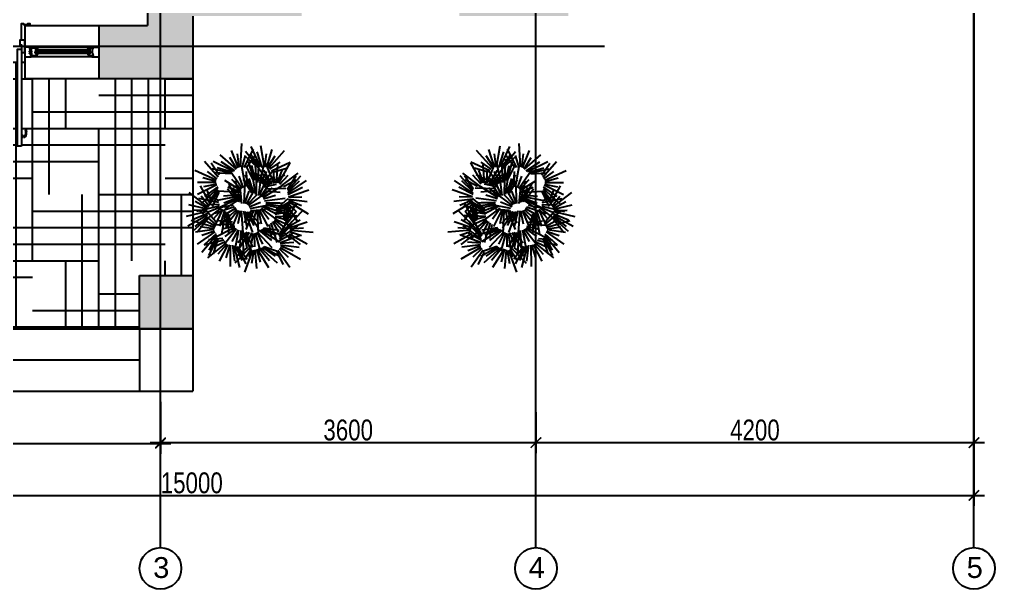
# Model space of a CAD drawing. Header units: millimetres. Extents: x 11159 to 50121, y 18346 to 37577.
# Drawn here: x 19286 to 28745, y 18346 to 23811 of the extents above; entities that cross this region are included whole.
import ezdxf

# ---------------------------------------------------------------- set-up
doc = ezdxf.new("R2010")
doc.units = ezdxf.units.MM
for name, color, linetype in [('axis', 40, 'Continuous'), ('df', 7, 'Continuous'), ('dim', 7, 'Continuous'), ('floor hatch', 252, 'Continuous'), ('furniture', 34, 'Continuous'), ('HATCH', 8, 'Continuous'), ('wall', 5, 'Continuous')]:
    doc.layers.add(name, color=color, linetype=linetype)
doc.styles.add('KOTE', font='romrust.shx', dxfattribs={"width": 0.8})
doc.styles.get("Standard").update_dxf_attribs({"font": 'arial.ttf'})
doc.dimstyles.new('ayala 50', dxfattribs={"dimscale": 50, "dimtxt": 2.5, "dimasz": 1, "dimexe": 1, "dimexo": 2, "dimgap": 1, "dimtad": 1, "dimdec": 0, "dimzin": 9, "dimdsep": 46, "dimtxsty": 'KOTE', "dimblk": 'ARCHTICK', "dimcen": 0, "dimdle": 1, "dimclrd": 4, "dimclre": 4, "dimclrt": 3, "dimadec": 0, "dimazin": 0, "dimtfac": 0.666667, "dimtdec": 0, "dimtix": 1, "dimtmove": 2, "dimatfit": 0, "dimfxl": 1, "dimtvp": 1, "dimtolj": 1, "dimarcsym": 0})

# ---------------------------------------------------------------- blocks, each defined once
blk = doc.blocks.new('rast1')
at = {"color": 0}
for p, q in [((-0.316, 0.792), (-0.423, 1.137)), ((-0.272, 0.796), (-0.202, 1.204)), ((-0.198, 0.798), (-0.017, 1.189)), ((0.116, 0.786), (-0.064, 1.139)), ((0.184, 0.798), (0.163, 1.246)), ((-0.36, 0.779), (-0.658, 1.114)), ((-0.335, 0.793), (-0.475, 1.011)), ((-0.281, 0.796), (-0.313, 1.051)), ((-0.228, 0.79), (-0.132, 1.089)), ((-0.169, 0.807), (-0.001, 1.052)), ((-0.144, 0.802), (0.088, 1.098)), ((-0.125, 0.801), (0.1, 1.005)), ((-0.121, 0.521), (-0.097, 0.951)), ((0.075, 0.783), (-0.081, 1.006)), ((0.157, 0.789), (0.091, 1.019)), ((0.212, 0.793), (0.241, 1.052)), ((0.227, 0.781), (0.36, 1.116)), ((0.256, 0.762), (0.391, 0.98)), ((0.263, 0.756), (0.574, 1.029)), ((-0.405, 0.726), (-0.767, 0.888)), ((-0.548, 0.486), (-0.767, 0.878)), ((-0.435, 0.698), (-0.697, 0.773)), ((-0.375, 0.755), (-0.571, 0.892)), ((-0.502, 0.49), (-0.532, 0.849)), ((-0.458, 0.484), (-0.302, 0.867)), ((-0.386, 0.47), (-0.124, 0.812)), ((-0.188, 0.492), (-0.274, 0.897)), ((-0.145, 0.502), (-0.167, 0.816)), ((-0.097, 0.541), (-0.031, 0.829)), ((-0.073, 0.544), (0.034, 0.905)), ((-0.054, 0.551), (0.08, 0.823)), ((0.093, 0.42), (0.163, 0.809)), ((0.155, 0.388), (0.409, 0.758)), ((0.294, 0.723), (0.557, 0.896)), ((0.322, 0.712), (0.709, 0.901)), ((0.351, 0.7), (0.635, 0.784)), ((0.366, 0.681), (0.733, 0.764)), ((0.597, 0.642), (0.747, 0.869)), ((0.615, 0.605), (0.877, 0.902)), ((-0.719, 0.352), (-0.972, 0.631)), ((-0.604, 0.445), (-0.922, 0.681)), ((-0.715, 0.372), (-0.879, 0.627)), ((-0.568, 0.466), (-0.73, 0.643)), ((-0.264, 0.443), (-0.665, 0.645)), ((-0.521, 0.494), (-0.611, 0.738)), ((-0.468, 0.486), (-0.444, 0.741)), ((-0.246, 0.465), (-0.457, 0.617)), ((-0.228, 0.472), (-0.455, 0.753)), ((-0.417, 0.468), (-0.258, 0.74)), ((-0.355, 0.473), (-0.139, 0.675)), ((-0.333, 0.462), (-0.042, 0.701)), ((-0.198, 0.488), (-0.321, 0.713)), ((-0.314, 0.457), (-0.05, 0.607)), ((-0.167, 0.253), (-0.217, 0.664)), ((-0.123, 0.26), (-0.117, 0.575)), ((-0.098, 0.277), (-0.035, 0.703)), ((-0.072, 0.294), (0.019, 0.576)), ((-0.047, 0.295), (0.091, 0.646)), ((0.058, 0.442), (0.069, 0.714)), ((0.128, 0.397), (0.214, 0.621)), ((0.381, 0.668), (0.684, 0.684)), ((0.633, 0.568), (0.822, 0.714)), ((0.651, 0.546), (1.06, 0.731)), ((0.657, 0.518), (0.908, 0.587)), ((-0.724, 0.299), (-1.079, 0.542)), ((-0.72, 0.268), (-1, 0.413)), ((-0.728, 0.329), (-0.942, 0.535)), ((-0.639, 0.423), (-0.878, 0.554)), ((-0.287, 0.378), (-0.683, 0.394)), ((-0.247, 0.211), (-0.628, 0.447)), ((-0.27, 0.415), (-0.503, 0.47)), ((-0.227, 0.232), (-0.424, 0.401)), ((-0.208, 0.237), (-0.41, 0.536)), ((-0.176, 0.251), (-0.28, 0.485)), ((0.074, 0.083), (-0.105, 0.397)), ((-0.028, 0.301), (0.129, 0.56)), ((0.116, 0.096), (0.097, 0.51)), ((0.16, 0.1), (0.19, 0.413)), ((0.175, 0.368), (0.353, 0.556)), ((0.179, 0.349), (0.487, 0.536)), ((0.187, 0.115), (0.281, 0.535)), ((0.191, 0.316), (0.43, 0.408)), ((0.214, 0.13), (0.326, 0.404)), ((0.239, 0.13), (0.403, 0.468)), ((0.258, 0.133), (0.434, 0.38)), ((0.622, 0.417), (0.88, 0.235)), ((0.622, 0.386), (0.94, 0.096)), ((0.641, 0.457), (1.01, 0.268)), ((0.644, 0.466), (0.897, 0.42)), ((0.651, 0.5), (1.012, 0.5)), ((0.764, 0.085), (0.951, 0.434)), ((-0.734, 0.226), (-1.125, 0.362)), ((-0.736, 0.217), (-0.992, 0.227)), ((-0.501, -0.007), (-0.729, 0.193)), ((-0.275, 0.148), (-0.668, 0.199)), ((-0.304, 0.34), (-0.575, 0.314)), ((-0.254, 0.184), (-0.482, 0.259)), ((0.033, 0.061), (-0.33, 0.325)), ((0.054, 0.08), (-0.129, 0.263)), ((0.106, 0.095), (0.021, 0.337)), ((0.193, 0.307), (0.606, 0.337)), ((0.197, 0.263), (0.512, 0.241)), ((0.213, 0.236), (0.636, 0.154)), ((0.229, 0.21), (0.506, 0.106)), ((0.6, 0.114), (0.988, 0.193)), ((0.603, 0.315), (0.73, 0.039)), ((0.608, 0.155), (0.865, 0.245)), ((0.609, 0.334), (0.822, 0.023)), ((0.622, 0.355), (0.805, 0.122)), ((0.738, 0.117), (0.832, 0.372)), ((0.791, 0.053), (0.942, 0.239)), ((0.813, 0.036), (1.169, 0.309)), ((-0.731, 0.136), (-1.111, -0.102)), ((-0.737, 0.182), (-1.095, 0.133)), ((-0.741, 0.163), (-0.98, 0.061)), ((-0.687, 0.083), (-0.906, -0.247)), ((-0.49, -0.079), (-0.898, 0.056)), ((-0.683, -0.273), (-0.889, 0.105)), ((-0.71, 0.117), (-0.878, -0.054)), ((-0.499, -0.026), (-0.82, 0.17)), ((-0.664, 0.049), (-0.782, -0.197)), ((-0.673, -0.244), (-0.77, 0.036)), ((-0.502, -0.051), (-0.764, 0.087)), ((-0.654, -0.228), (-0.754, 0.135)), ((-0.304, 0.09), (-0.676, 0.038)), ((-0.642, -0.212), (-0.672, 0.09)), ((-0.262, 0.055), (-0.664, -0.1)), ((-0.317, 0.104), (-0.621, 0.113)), ((-0.29, 0.069), (-0.58, 0.01)), ((-0.296, 0.112), (-0.568, 0.11)), ((-0.208, 0.007), (-0.541, -0.239)), ((-0.235, 0.041), (-0.512, -0.108)), ((0, 0), (-0.388, 0.081)), ((0.023, 0.034), (-0.198, 0.126)), ((0.229, 0.185), (0.573, 0.03)), ((0.234, 0.166), (0.485, -0.004)), ((0.275, 0.005), (0.483, -0.115)), ((0.303, 0.036), (0.677, -0.094)), ((0.33, 0.067), (0.597, 0.014)), ((0.565, 0.009), (0.853, -0.209)), ((0.582, 0.02), (0.823, -0.077)), ((0.592, 0.074), (0.832, 0.076)), ((0.594, 0.045), (1.031, -0.054)), ((0.823, -0.009), (1.175, 0.073)), ((0.825, 0.01), (1.054, 0.134)), ((-0.725, -0.334), (-1.011, -0.035)), ((-0.478, -0.152), (-0.892, -0.13)), ((-0.694, -0.302), (-0.878, -0.047)), ((-0.477, -0.108), (-0.786, -0.047)), ((-0.478, -0.161), (-0.727, -0.223)), ((-0.201, 0), (-0.354, -0.206)), ((-0.173, -0.021), (-0.335, -0.344)), ((-0.023, -0.034), (-0.295, -0.016)), ((-0.16, -0.035), (-0.21, -0.29)), ((0.03, -0.063), (-0.177, -0.285)), ((0.05, -0.062), (-0.157, -0.377)), ((-0.132, -0.042), (-0.15, -0.491)), ((-0.105, -0.036), (-0.058, -0.27)), ((0.074, -0.065), (-0.072, -0.323)), ((-0.063, -0.036), (0.086, -0.403)), ((0.103, -0.054), (-0.044, -0.458)), ((-0.022, -0.036), (0.114, -0.272)), ((0.132, -0.042), (0.062, -0.349)), ((0.176, -0.045), (0.141, -0.457)), ((0.185, -0.044), (0.239, -0.295)), ((0.219, -0.037), (0.356, -0.371)), ((0.239, -0.036), (0.397, -0.242)), ((0.262, -0.02), (0.588, -0.328)), ((0.416, -0.109), (0.35, -0.406)), ((0.432, -0.099), (0.414, -0.475)), ((0.455, -0.089), (0.46, -0.385)), ((0.474, -0.065), (0.552, -0.488)), ((0.493, -0.04), (0.588, -0.34)), ((0.532, -0.02), (0.712, -0.392)), ((0.54, -0.014), (0.714, -0.203)), ((0.659, -0.255), (0.838, -0.05)), ((0.672, -0.294), (0.971, -0.035)), ((0.815, -0.097), (1.107, -0.214)), ((0.821, -0.127), (1.197, -0.336)), ((0.821, -0.181), (1.099, -0.434)), ((0.824, -0.053), (1.226, -0.153)), ((0.825, -0.044), (1.081, -0.03)), ((0.828, -0.157), (1.06, -0.342)), ((-0.748, -0.371), (-1.089, -0.253)), ((-0.76, -0.387), (-1.019, -0.369)), ((-0.731, -0.341), (-0.955, -0.216)), ((-0.563, -0.582), (-0.912, -0.329)), ((-0.556, -0.528), (-0.802, -0.243)), ((-0.47, -0.195), (-0.799, -0.342)), ((-0.567, -0.551), (-0.774, -0.34)), ((-0.451, -0.237), (-0.75, -0.573)), ((-0.552, -0.509), (-0.709, -0.249)), ((-0.468, -0.214), (-0.669, -0.379)), ((-0.258, -0.37), (-0.557, -0.417)), ((-0.426, -0.25), (-0.539, -0.461)), ((-0.394, -0.276), (-0.512, -0.654)), ((-0.362, -0.303), (-0.407, -0.571)), ((0.298, -0.363), (0.697, -0.568)), ((0.304, -0.335), (0.536, -0.392)), ((0.321, -0.297), (0.717, -0.317)), ((0.339, -0.26), (0.61, -0.236)), ((0.685, -0.333), (0.892, -0.213)), ((0.7, -0.357), (1.13, -0.229)), ((0.702, -0.386), (0.96, -0.351)), ((0.819, -0.2), (1.006, -0.439)), ((-0.764, -0.415), (-1.21, -0.455)), ((-0.748, -0.482), (-1.093, -0.677)), ((-0.753, -0.441), (-0.98, -0.518)), ((-0.575, -0.654), (-0.962, -0.508)), ((-0.743, -0.523), (-0.96, -0.689)), ((-0.56, -0.612), (-0.836, -0.461)), ((-0.242, -0.381), (-0.598, -0.502)), ((-0.195, -0.408), (-0.56, -0.635)), ((-0.224, -0.399), (-0.498, -0.512)), ((-0.132, -0.445), (-0.413, -0.749)), ((-0.165, -0.416), (-0.409, -0.615)), ((-0.124, -0.451), (-0.236, -0.682)), ((-0.093, -0.466), (-0.191, -0.814)), ((-0.077, -0.477), (-0.079, -0.737)), ((0.087, -0.469), (-0.049, -0.74)), ((-0.048, -0.479), (0.018, -0.923)), ((-0.022, -0.467), (0.067, -0.69)), ((0.106, -0.462), (-0.004, -0.822)), ((0.018, -0.46), (0.233, -0.793)), ((0.059, -0.453), (0.237, -0.659)), ((0.13, -0.459), (0.062, -0.747)), ((0.155, -0.44), (0.126, -0.869)), ((0.179, -0.421), (0.198, -0.735)), ((0.222, -0.411), (0.304, -0.816)), ((0.231, -0.407), (0.353, -0.633)), ((0.262, -0.391), (0.486, -0.674)), ((0.28, -0.385), (0.49, -0.538)), ((0.63, -0.562), (0.8, -0.898)), ((0.646, -0.543), (0.796, -0.798)), ((0.65, -0.512), (0.927, -0.842)), ((0.654, -0.482), (0.886, -0.696)), ((0.678, -0.445), (1.019, -0.68)), ((0.683, -0.436), (0.927, -0.514)), ((0.694, -0.403), (1.051, -0.451)), ((-0.575, -0.744), (-0.961, -0.973)), ((-0.579, -0.698), (-0.938, -0.738)), ((-0.577, -0.664), (-0.833, -0.646)), ((-0.584, -0.717), (-0.825, -0.813)), ((-0.25, -0.735), (-0.577, -0.92)), ((-0.268, -0.727), (-0.553, -0.829)), ((-0.199, -0.752), (-0.515, -1.044)), ((-0.229, -0.749), (-0.477, -0.911)), ((-0.168, -0.755), (-0.371, -0.996)), ((0.241, -0.73), (0.056, -0.971)), ((0.059, -0.749), (0.272, -0.918)), ((0.26, -0.727), (0.084, -1.06)), ((0.285, -0.728), (0.164, -0.999)), ((0.313, -0.714), (0.204, -1.131)), ((0.34, -0.7), (0.299, -1.012)), ((0.384, -0.699), (0.388, -1.112)), ((0.394, -0.697), (0.471, -0.942)), ((0.427, -0.687), (0.594, -1.007)), ((0.446, -0.684), (0.623, -0.874)), ((0.468, -0.666), (0.821, -0.943)), ((0.479, -0.64), (0.697, -0.74)), ((0.504, -0.606), (0.888, -0.701)), ((0.528, -0.573), (0.799, -0.601)), ((0.622, -0.58), (0.711, -0.87)), ((-0.532, -0.799), (-0.76, -1.123)), ((-0.554, -0.764), (-0.727, -0.93)), ((-0.51, -0.834), (-0.634, -1.076)), ((-0.13, -0.777), (-0.349, -1.128)), ((-0.121, -0.781), (-0.188, -1.029)), ((-0.088, -0.79), (-0.119, -1.15)), ((-0.07, -0.798), (-0.023, -1.054)), ((-0.042, -0.795), (0.107, -1.218)), ((-0.018, -0.779), (0.111, -0.98)), ((0.02, -0.764), (0.293, -1.05))]:
    blk.add_line(p, q, dxfattribs=at)
blk = doc.blocks.new('_ArchTick')
at = {"color": 0, "linetype": 'ByBlock', "const_width": 0.15}
blk.add_lwpolyline([(-0.5, -0.5), (0.5, 0.5)], dxfattribs=at)
blk = doc.blocks.new('*D56')
at = {"layer": 'Defpoints', "color": 0, "transparency": 16777216}
for p in [(17035.1, 20246.4), (20635.1, 19960.4), (20635.1, 19746.4)]:
    blk.add_point(p, dxfattribs=at)
at = {"layer": 'dim', "color": 4, "lineweight": -2, "transparency": 16777216}
for p, q in [((17035.1, 20146.4), (17035.1, 19646.4)), ((20635.1, 19860.4), (20635.1, 19646.4)), ((16935.1, 19746.4), (20735.1, 19746.4))]:
    blk.add_line(p, q, dxfattribs=at)
at = {"layer": 'dim', "color": 4, "lineweight": -2, "transparency": 16777216, "xscale": 100, "yscale": 100, "zscale": 100, "rotation": 180}
blk.add_blockref('_ArchTick', (17035.1, 19746.4), dxfattribs=at)
at = {"layer": 'dim', "color": 4, "lineweight": -2, "transparency": 16777216, "xscale": 100, "yscale": 100, "zscale": 100}
blk.add_blockref('_ArchTick', (20635.1, 19746.4), dxfattribs=at)
at = {"layer": 'dim', "color": 3, "transparency": 16777216, "insert": (18835.1, 19866.4), "char_height": 200, "attachment_point": 5, "style": 'KOTE'}
blk.add_mtext('\\A1;3600', dxfattribs=at)
blk = doc.blocks.new('*D57')
at = {"layer": 'Defpoints', "color": 0, "transparency": 16777216}
for p in [(20635.1, 20246.4), (24235.1, 20144.4), (24235.1, 19753.4)]:
    blk.add_point(p, dxfattribs=at)
at = {"layer": 'dim', "color": 4, "lineweight": -2, "transparency": 16777216}
for p, q in [((20635.1, 20146.4), (20635.1, 19653.4)), ((24235.1, 20044.4), (24235.1, 19653.4)), ((20535.1, 19753.4), (24335.1, 19753.4))]:
    blk.add_line(p, q, dxfattribs=at)
at = {"layer": 'dim', "color": 4, "lineweight": -2, "transparency": 16777216, "xscale": 100, "yscale": 100, "zscale": 100, "rotation": 180}
blk.add_blockref('_ArchTick', (20635.1, 19753.4), dxfattribs=at)
at = {"layer": 'dim', "color": 4, "lineweight": -2, "transparency": 16777216, "xscale": 100, "yscale": 100, "zscale": 100}
blk.add_blockref('_ArchTick', (24235.1, 19753.4), dxfattribs=at)
at = {"layer": 'dim', "color": 3, "transparency": 16777216, "insert": (22435.1, 19873.4), "char_height": 200, "attachment_point": 5, "style": 'KOTE'}
blk.add_mtext('\\A1;3600', dxfattribs=at)
blk = doc.blocks.new('*D58')
at = {"layer": 'Defpoints', "color": 0, "transparency": 16777216}
for p in [(28435.1, 26556.4), (24235.1, 19753.4), (28435.1, 19753.4)]:
    blk.add_point(p, dxfattribs=at)
at = {"layer": 'dim', "color": 4, "lineweight": -2, "transparency": 16777216}
for p, q in [((28435.1, 26456.4), (28435.1, 19653.4)), ((24135.1, 19753.4), (28535.1, 19753.4))]:
    blk.add_line(p, q, dxfattribs=at)
at = {"layer": 'dim', "color": 4, "lineweight": -2, "transparency": 16777216, "xscale": 100, "yscale": 100, "zscale": 100, "rotation": 180}
blk.add_blockref('_ArchTick', (24235.1, 19753.4), dxfattribs=at)
at = {"layer": 'dim', "color": 4, "lineweight": -2, "transparency": 16777216, "xscale": 100, "yscale": 100, "zscale": 100}
blk.add_blockref('_ArchTick', (28435.1, 19753.4), dxfattribs=at)
at = {"layer": 'dim', "color": 3, "transparency": 16777216, "insert": (26335.1, 19873.4), "char_height": 200, "attachment_point": 5, "style": 'KOTE'}
blk.add_mtext('\\A1;4200', dxfattribs=at)
blk = doc.blocks.new('*D59')
at = {"layer": 'Defpoints', "color": 0, "transparency": 16777216}
for p in [(28435.1, 26556.4), (13435.1, 23556.4), (28435.1, 19246.4)]:
    blk.add_point(p, dxfattribs=at)
at = {"layer": 'dim', "color": 4, "lineweight": -2, "transparency": 16777216}
for p, q in [((28435.1, 26456.4), (28435.1, 19146.4)), ((13435.1, 23456.4), (13435.1, 19146.4)), ((13335.1, 19246.4), (28535.1, 19246.4))]:
    blk.add_line(p, q, dxfattribs=at)
at = {"layer": 'dim', "color": 4, "lineweight": -2, "transparency": 16777216, "xscale": 100, "yscale": 100, "zscale": 100, "rotation": 180}
blk.add_blockref('_ArchTick', (13435.1, 19246.4), dxfattribs=at)
at = {"layer": 'dim', "color": 4, "lineweight": -2, "transparency": 16777216, "xscale": 100, "yscale": 100, "zscale": 100}
blk.add_blockref('_ArchTick', (28435.1, 19246.4), dxfattribs=at)
at = {"layer": 'dim', "color": 3, "transparency": 16777216, "insert": (20935.1, 19366.4), "char_height": 200, "attachment_point": 5, "style": 'KOTE'}
blk.add_mtext('\\A1;15000', dxfattribs=at)
blk = doc.blocks.new('door-handle')
at = {"color": 0}
for p, q in [((-32, 10), (-32, -10)), ((-30, 9), (-32, 9)), ((-30, 9), (-30, -9)), ((-19, 9), (-21, 9)), ((-21, 9), (-21, -9)), ((-19, 10), (-19, -10)), ((-9, 10), (-19, 10)), ((0, 25), (-9, 25)), ((-9, 25), (-9, -25)), ((0, -25), (0, 25)), ((-62, -93), (-61, -94)), ((-32, -10), (-40, -10)), ((-30, -9), (-32, -9)), ((-19, -9), (-21, -9)), ((-9, -10), (-19, -10)), ((-9, -25), (0, -25))]:
    blk.add_line(p, q, dxfattribs=at)
for centre, radius, start, end in [((-34, -15), 25, 84.355, 191.5747), ((-25, 16), 8.47, 237.8902, 302.1098), ((-39, -82), 25.1, 149.3294, 204.9726), ((-91, -62), 42.6, 313.5613, 358.1692), ((-243, -39), 185, 350.5395, 5.9914), ((-90, -63), 42.6, 313.5613, 358.1692), ((-40, -20), 9.55, 85.9769, 192.3257), ((-596, -62), 548, 359.693, 4.1861), ((-25, -16), 8.47, 57.8902, 122.1098)]:
    blk.add_arc(centre, radius, start, end, dxfattribs=at)
blk = doc.blocks.new('Joint-K7335')
at = {"layer": 'df', "color": 7}
for points in [[(3.9, 10.7, -0.206505), (4.5, 11.8, -0.277528), (4.6, 11.7), (4.7, 11.5, 0.626267), (5.4, 11.5, 0.131441), (5.5, 11.7), (5.5, 18, 0.509109), (4.6, 18.4, -0.294424), (2, 18.3, 0.173488), (1.3, 18.5), (0, 18.5), (0, 2.1, 0.415334), (1.2, 0.9, 0.048115), (1.5, 0.9, 0.113375), (1.5, 1), (4, 2.8, 0.235966), (4, 2.9), (4, 3.3, 0.247659), (4, 3.4, 0.287937), (3.6, 3.4), (1.8, 2.3, -0.576722), (1.5, 2.5), (1.5, 3.3, -0.235966), (1.6, 3.5), (4, 5.3, 0.235966), (4, 5.3), (4, 5.7, 0.247659), (4, 5.8, 0.287937), (3.6, 5.8), (1.8, 4.8, -0.576722), (1.5, 5), (1.5, 6.3, -0.384094), (2.6, 7.5, -0.021813), (2.7, 7.5), (6.5, 7.5), (6.5, 7.6, 0.333043), (5.7, 8.5, -0.293245), (5.3, 8.9, 0.008528), (5.2, 9.3, 0.265517), (5, 9.5, 0.023748), (4.8, 9.5, -0.356149), (3.9, 10.7, -0.356149)], [(3.2, 10.8, 0.355005), (4.6, 8.8, -0.567624), (4.7, 8.8, -0.24708), (4.4, 8.7), (2.2, 9, -0.351704), (1.2, 10.1), (1.2, 12.9, -0.414214), (1.5, 13.2), (1.6, 13.2, 0.277073), (1.9, 13.4), (3.7, 16.8, -0.041112), (3.8, 17), (4.1, 17.7, -0.50666), (4.6, 17.7, -0.2771), (4.6, 17.5), (4.6, 13.3, 0.213422), (4.7, 13.1, -0.886227), (4.4, 12.6, 0.250571), (3.2, 10.8)]]:
    blk.add_lwpolyline(points, format="xyb", dxfattribs=at)
blk.add_lwpolyline([(1.6, 17.8, 0.632714), (1, 17.6), (1, 14.2, 0.78091), (1.6, 14.1), (3.2, 17.1, -0.117333), (3.3, 17.2, 1.218085), (3, 17.5, -0.285776), (2.7, 17.3, -0.145588)], format="xyb", close=True, dxfattribs=at)

msp = doc.modelspace()

# ---------------------------------------------------------------- hatches: boundary and pattern name
at = {"ltscale": 10}
h = msp.add_hatch(dxfattribs=at)
h.set_pattern_fill('ANGLE', color=4, scale=0.15, angle=135, style=0)
h.set_pattern_definition([(45, (16771.0777, 24302.9607), (0.74087113, -0.74087113), [0.762, -0.28575]), (315, (16771.0777, 24302.9607), (-0.74087113, -0.74087113), [0.762, -0.28575])])
edge = h.paths.add_edge_path()
edge.add_line((19439.6, 23523.4), (19445.6, 23523.4))
edge.add_arc((19444.9, 23522.4), 1.25, -53.1301, 53.1301, ccw=False)
edge.add_line((19445.6, 23521.4), (19439.6, 23521.4))
edge.add_arc((19440.3, 23522.4), 1.23, 125.88415, 234.11585, ccw=False)
h = msp.add_hatch(dxfattribs=at)
h.set_pattern_fill('ANGLE', color=4, scale=0.15, angle=135, style=0)
h.set_pattern_definition([(45, (16776.5777, 24302.9607), (0.74087113, -0.74087113), [0.762, -0.28575]), (315, (16776.5777, 24302.9607), (-0.74087113, -0.74087113), [0.762, -0.28575])])
edge = h.paths.add_edge_path()
edge.add_line((19439.1, 23521.4), (19442.1, 23521.4))
edge.add_line((19442.1, 23521.4), (19442.1, 23519.4))
edge.add_arc((19440.6, 23519.8), 1.55, 194.79302, 345.20698, ccw=False)
edge.add_line((19439.1, 23519.4), (19439.1, 23521.4))
h = msp.add_hatch(dxfattribs=at)
h.set_pattern_fill('BRASS', color=4, scale=0.3, angle=135, style=0)
h.set_pattern_definition([(45, (16776.5777, 24289.9607), (1.3470384, -1.3470384), []), (45, (16777.2512, 24289.2872), (1.3470384, -1.3470384), [0.9525, -0.47625])])
h.paths.add_polyline_path([(19443.6, 23484.4), (19443.6, 23488.4), (19455.6, 23488.4), (19455.6, 23484.4)])
h = msp.add_hatch(dxfattribs=at)
h.set_pattern_fill('ANGLE', color=4, scale=0.15, angle=135, style=0)
h.set_pattern_definition([(45, (16776.5777, 24289.9607), (0.74087113, -0.74087113), [0.762, -0.28575]), (315, (16776.5777, 24289.9607), (-0.74087113, -0.74087113), [0.762, -0.28575])])
h.paths.add_polyline_path([(19455.6, 23484.4), (19455.6, 23488.4), (19459.6, 23488.4), (19459.6, 23484.4)])
h = msp.add_hatch(dxfattribs=at)
h.set_pattern_fill('ANGLE', color=4, scale=0.15, angle=135, style=0)
h.set_pattern_definition([(135, (22620.1481, 24289.9607), (-0.74087113, -0.74087113), [0.762, -0.28575]), (225, (22620.1481, 24289.9607), (0.74087113, -0.74087113), [0.762, -0.28575])])
h.paths.add_polyline_path([(19941.1, 23484.4), (19941.1, 23488.4), (19937.1, 23488.4), (19937.1, 23484.4)])
h = msp.add_hatch(dxfattribs=at)
h.set_pattern_fill('BRASS', color=4, scale=0.3, angle=135, style=0)
h.set_pattern_definition([(135, (22620.1481, 24289.9607), (-1.3470384, -1.3470384), []), (135, (22619.4746, 24289.2872), (-1.3470384, -1.3470384), [0.9525, -0.47625])])
h.paths.add_polyline_path([(19953.1, 23484.4), (19953.1, 23488.4), (19941.1, 23488.4), (19941.1, 23484.4)])
h = msp.add_hatch(dxfattribs=at)
h.set_pattern_fill('ANGLE', color=4, scale=0.15, angle=135, style=0)
h.set_pattern_definition([(135, (22625.6481, 24302.9607), (-0.74087113, -0.74087113), [0.762, -0.28575]), (225, (22625.6481, 24302.9607), (0.74087113, -0.74087113), [0.762, -0.28575])])
edge = h.paths.add_edge_path()
edge.add_line((19957.1, 23523.4), (19951.1, 23523.4))
edge.add_arc((19951.9, 23522.4), 1.25, 126.8699, 233.1301)
edge.add_line((19951.1, 23521.4), (19957.1, 23521.4))
edge.add_arc((19956.4, 23522.4), 1.23, 305.88415, 414.11585)
h = msp.add_hatch(dxfattribs=at)
h.set_pattern_fill('ANGLE', color=4, scale=0.15, angle=135, style=0)
h.set_pattern_definition([(135, (22620.1481, 24302.9607), (-0.74087113, -0.74087113), [0.762, -0.28575]), (225, (22620.1481, 24302.9607), (0.74087113, -0.74087113), [0.762, -0.28575])])
edge = h.paths.add_edge_path()
edge.add_line((19957.6, 23521.4), (19954.6, 23521.4))
edge.add_line((19954.6, 23521.4), (19954.6, 23519.4))
edge.add_arc((19956.1, 23519.8), 1.55, 194.79302, 345.20698)
edge.add_line((19957.6, 23519.4), (19957.6, 23521.4))
h = msp.add_hatch(dxfattribs=at)
h.set_pattern_fill('ANSI35', color=4, scale=0.2, angle=180, style=0)
h.set_pattern_definition([(225, (19898.5235, 26154.3439), (0.8980256, -0.8980256), []), (225, (19897.6255, 26154.3439), (0.8980256, -0.8980256), [1.5875, -0.3175, 0, -0.3175])])
h.paths.add_polyline_path([(19989.1, 23469.4), (19987.1, 23469.4), (19987.1, 23473.4), (19989.1, 23473.4)])
at = {"layer": 'floor hatch', "linetype": 'ByBlock'}
h = msp.add_hatch(dxfattribs=at)
h.set_pattern_fill('HOUND', color=256, scale=100, style=0)
h.set_pattern_definition([(0, (-45995.89, 7528.38), (635, 158.75), [2540, -1270]), (90, (-45995.89, 7528.38), (-158.75, -635), [2540, -1270])])
edge = h.paths.add_edge_path()
edge.add_line((19263.1, 22596.9), (19263.1, 22597.7))
edge.add_arc((19303.1, 23532.9), 936, 182.23486, 267.55072, ccw=False)
edge.add_line((18367.8, 23496.4), (18335.1, 23496.4))
edge.add_line((18335.1, 23496.4), (18335.1, 23453.7))
edge.add_line((18335.1, 23453.7), (18335.1, 23246.4))
edge.add_line((18335.1, 23246.4), (17035.1, 23246.4))
edge.add_line((17035.1, 23246.4), (17035.1, 21356.4))
edge.add_line((17035.1, 21356.4), (17235.1, 21356.4))
edge.add_line((17235.1, 21356.4), (17235.1, 20846.4))
edge.add_line((17235.1, 20846.4), (20435.1, 20846.4))
edge.add_line((20435.1, 20846.4), (20435.1, 21356.4))
edge.add_line((20435.1, 21356.4), (20635.1, 21356.4))
edge.add_line((20635.1, 21356.4), (20635.1, 23246.4))
edge.add_line((20635.1, 23246.4), (19335.1, 23246.4))
edge.add_line((19335.1, 23246.4), (19335.1, 23496.4))
edge.add_line((19335.1, 23496.4), (19303.1, 23496.4))
edge.add_line((19303.1, 23496.4), (19303.1, 22711))
edge.add_line((19303.1, 22711), (19310.4, 22711))
edge.add_line((19310.4, 22711), (19310.4, 22699.7))
edge.add_line((19310.4, 22699.7), (19319.4, 22699.7))
edge.add_line((19319.4, 22699.7), (19319.4, 22699))
edge.add_ellipse((19322.8, 22704.4), major_axis=(4.51, 4.51), ratio=1, start_angle=192.89021, end_angle=257.10979)
edge.add_line((19327.7, 22699.4), (19327.7, 22699.7))
edge.add_line((19327.7, 22699.7), (19334, 22699.7))
edge.add_ellipse((19333.5, 22706.9), major_axis=(5.08, 5.08), ratio=1, start_angle=229.02312, end_angle=327.32568)
edge.add_ellipse((19752.1, 22738.6), major_axis=(291.8, 291.8), ratio=1, start_angle=134.69304, end_angle=139.18611, ccw=False)
edge.add_ellipse((19371.5, 22739.7), major_axis=(-22.7, 22.7), ratio=1, start_angle=-1.38406, end_angle=43.16916, ccw=False)
edge.add_ellipse((19332.9, 22754.3), major_axis=(-13.4, 13.4), ratio=1, start_angle=194.32935, end_angle=249.97263, ccw=False)
edge.add_ellipse((19486.5, 22721.8), major_axis=(-98.4, 98.4), ratio=1, start_angle=35.53954, end_angle=50.99139)
edge.add_ellipse((19329.6, 22703.4), major_axis=(13.3, 13.3), ratio=1, start_angle=219.35495, end_angle=326.57472, ccw=False)
edge.add_line((19326.2, 22684.3), (19326.2, 22685.4))
edge.add_ellipse((19322.8, 22680), major_axis=(4.51, 4.51), ratio=1, start_angle=12.89021, end_angle=77.10979)
edge.add_line((19317.9, 22685), (19317.9, 22684.7))
edge.add_line((19317.9, 22684.7), (19310.4, 22684.7))
edge.add_line((19310.4, 22684.7), (19310.4, 22673.4))
edge.add_line((19310.4, 22673.4), (19303.1, 22673.4))
edge.add_line((19303.1, 22673.4), (19303.1, 22596.9))
edge.add_line((19303.1, 22596.9), (19263.1, 22596.9))
edge = h.paths.add_edge_path()
edge.add_line((19263.1, 23529.4), (19303.1, 23529.4))
edge.add_line((19303.1, 23529.4), (19303.1, 23556.4))
edge.add_line((19303.1, 23556.4), (18367.4, 23556.4))
edge.add_arc((19303.1, 23532.9), 936, 178.56133, 267.55072)
edge.add_line((19263.1, 22597.7), (19263.1, 22673.4))
edge.add_line((19263.1, 22673.4), (19256.9, 22673.4))
edge.add_line((19256.9, 22673.4), (19256.9, 22684.7))
edge.add_line((19256.9, 22684.7), (19247.8, 22684.7))
edge.add_line((19247.8, 22684.7), (19247.8, 22685.4))
edge.add_ellipse((19244.4, 22680), major_axis=(-4.51, 4.51), ratio=1, start_angle=282.89021, end_angle=347.10979)
edge.add_line((19239.5, 22685), (19239.5, 22684.7))
edge.add_ellipse((19237.7, 22703.4), major_axis=(13.3, 13.3), ratio=1, start_angle=123.42528, end_angle=230.64505, ccw=False)
edge.add_ellipse((19080.8, 22721.8), major_axis=(98.4, 98.4), ratio=1, start_angle=309.00861, end_angle=324.46046)
edge.add_ellipse((19234.4, 22754.3), major_axis=(-13.4, 13.4), ratio=1, start_angle=20.02737, end_angle=75.67065, ccw=False)
edge.add_ellipse((19195.7, 22739.7), major_axis=(22.7, 22.7), ratio=1, start_angle=316.83084, end_angle=361.38406, ccw=False)
edge.add_ellipse((18815.1, 22738.6), major_axis=(-291.8, 291.8), ratio=1, start_angle=220.81389, end_angle=225.30696, ccw=False)
edge.add_ellipse((19233.8, 22706.9), major_axis=(-5.08, 5.08), ratio=1, start_angle=32.67432, end_angle=130.97688)
edge.add_line((19233.3, 22699.7), (19241, 22699.7))
edge.add_line((19241, 22699.7), (19241, 22699))
edge.add_ellipse((19244.4, 22704.4), major_axis=(-4.51, 4.51), ratio=1, start_angle=102.89021, end_angle=167.10979)
edge.add_line((19249.3, 22699.4), (19249.3, 22699.7))
edge.add_line((19249.3, 22699.7), (19256.9, 22699.7))
edge.add_line((19256.9, 22699.7), (19256.9, 22711))
edge.add_line((19256.9, 22711), (19263.1, 22711))
edge.add_line((19263.1, 22711), (19263.1, 23529.4))
edge = h.paths.add_edge_path(flags=16)
edge.add_ellipse((19195.7, 22739.7), major_axis=(22.7, 22.7), ratio=1, start_angle=316.83084, end_angle=361.38406, ccw=False)
edge.add_ellipse((18815.1, 22738.6), major_axis=(-291.8, 291.8), ratio=1, start_angle=220.81389, end_angle=225.30696, ccw=False)
edge.add_ellipse((19233.8, 22706.9), major_axis=(-5.08, 5.08), ratio=1, start_angle=32.67432, end_angle=130.97688)
edge.add_line((19233.3, 22699.7), (19241, 22699.7))
edge.add_line((19241, 22699.7), (19241, 22699))
edge.add_ellipse((19244.4, 22704.4), major_axis=(-4.51, 4.51), ratio=1, start_angle=102.89021, end_angle=167.10979)
edge.add_line((19249.3, 22699.4), (19249.3, 22699.7))
edge.add_line((19249.3, 22699.7), (19256.9, 22699.7))
edge.add_line((19256.9, 22699.7), (19256.9, 22711))
edge.add_line((19256.9, 22711), (19263.6, 22711))
edge.add_line((19263.6, 22711), (19263.6, 22673.4))
edge.add_line((19263.6, 22673.4), (19256.9, 22673.4))
edge.add_line((19256.9, 22673.4), (19256.9, 22684.7))
edge.add_line((19256.9, 22684.7), (19247.8, 22684.7))
edge.add_line((19247.8, 22684.7), (19247.8, 22685.4))
edge.add_ellipse((19244.4, 22680), major_axis=(-4.51, 4.51), ratio=1, start_angle=282.89021, end_angle=347.10979)
edge.add_line((19239.5, 22685), (19239.5, 22684.7))
edge.add_ellipse((19237.7, 22703.4), major_axis=(13.3, 13.3), ratio=1, start_angle=123.42528, end_angle=230.64505, ccw=False)
edge.add_ellipse((19080.8, 22721.8), major_axis=(98.4, 98.4), ratio=1, start_angle=309.00861, end_angle=324.46046)
edge.add_ellipse((19234.4, 22754.3), major_axis=(-13.4, 13.4), ratio=1, start_angle=20.02737, end_angle=75.67065, ccw=False)
h.paths.add_polyline_path([(17035.1, 23246.4), (16725.1, 23246.4), (16725.1, 21356.4), (17035.1, 21356.4)])
h.paths.add_polyline_path([(20945.1, 23246.4), (20635.1, 23246.4), (20635.1, 21356.4), (20945.1, 21356.4)])
at = {"layer": 'HATCH', "true_color": 0x2b2b2b}
h = msp.add_hatch(color=250, dxfattribs=at)
h.dxf.hatch_style = 1
h.paths.add_polyline_path([(28745.1, 35266.4), (23290.1, 35266.4), (23290.1, 34756.4), (24035.1, 34756.4), (24035.1, 33047.5), (23905.1, 33047.5), (23905.1, 32525.3), (24035.1, 32525.3), (24035.1, 30816.4), (20510.1, 30816.4), (20510.1, 29176.4), (20835.1, 29176.4), (20835.1, 29296.4), (20760.1, 29296.4), (20760.1, 30696.4), (21640.1, 30696.4), (21640.1, 29296.4), (21545.1, 29296.4), (21545.1, 29176.4), (21855.1, 29176.4), (21855.1, 29296.4), (21760.1, 29296.4), (21760.1, 30696.4), (23235.1, 30696.4), (23235.1, 30296.4), (24035.1, 30296.4), (24035.1, 29296.4), (22565.1, 29296.4), (22565.1, 29176.4), (23290.1, 29176.4), (23290.1, 28981.4), (23410.1, 28981.4), (23410.1, 29176.4), (24425.1, 29176.4), (24425.1, 28981.4), (24545.1, 28981.4), (24545.1, 34756.4), (28235.1, 34756.4), (28235.1, 26756.4), (27990.1, 26756.4), (27990.1, 26246.4), (28745.1, 26246.4)])
h.paths.add_polyline_path([(24035.1, 30416.4), (23355.1, 30416.4), (23355.1, 30696.4), (24035.1, 30696.4)], flags=16)
h.paths.add_polyline_path([(24790.1, 26756.4), (24545.1, 26756.4), (24545.1, 28171.4), (24425.1, 28171.4), (24425.1, 27976.4), (23410.1, 27976.4), (23410.1, 28171.4), (23290.1, 28171.4), (23290.1, 27976.4), (22565.1, 27976.4), (22565.1, 27856.4), (24035.1, 27856.4), (24035.1, 24356.4), (23500.1, 24356.4), (23500.1, 23846.4), (24545.1, 23846.4), (24545.1, 26246.4), (24790.1, 26246.4)])
h.paths.add_polyline_path([(21990.1, 24356.4), (21230.1, 24356.4), (21230.1, 27856.4), (21855.1, 27856.4), (21855.1, 27976.4), (20510.1, 27976.4), (20510.1, 27856.4), (21110.1, 27856.4), (21110.1, 24356.4), (20760.1, 24356.4), (20760.1, 24506.4), (20510.1, 24506.4), (20510.1, 23756.4), (20045.1, 23756.4), (20045.1, 23246.4), (20945.1, 23246.4), (20945.1, 23846.4), (21990.1, 23846.4)])
h.paths.add_polyline_path([(17625.1, 23756.4), (17160.1, 23756.4), (17160.1, 24551.3), (16910.1, 24551.3), (16910.1, 24356.4), (15680.1, 24356.4), (15680.1, 23846.4), (16725.1, 23846.4), (16725.1, 23246.4), (17625.1, 23246.4)])
h.paths.add_polyline_path([(14170.1, 24356.4), (13635.1, 24356.4), (13635.1, 27856.4), (16910.1, 27856.4), (16910.1, 26261.3), (17160.1, 26261.3), (17160.1, 30816.4), (17160.1, 31066.4), (16910.1, 31066.4), (16910.1, 30816.4), (16090.1, 30816.4), (16090.1, 30696.4), (16910.1, 30696.4), (16910.1, 27976.4), (13635.1, 27976.4), (13635.1, 28801.4), (13125.1, 28801.4), (13125.1, 23846.4), (14170.1, 23846.4)])
h.paths.add_polyline_path([(13635.1, 34756.4), (14380.1, 34756.4), (14380.1, 35266.4), (13125.1, 35266.4), (13125.1, 30311.4), (13635.1, 30311.4), (13635.1, 30696.4), (14380.1, 30696.4), (14380.1, 30816.4), (13635.1, 30816.4)])
h.paths.add_polyline_path([(17980.1, 35266.4), (16090.1, 35266.4), (16090.1, 34756.4), (16910.1, 34756.4), (16910.1, 34506.4), (17160.1, 34506.4), (17160.1, 34756.4), (17980.1, 34756.4)])
h.paths.add_polyline_path([(21580.1, 35266.4), (19690.1, 35266.4), (19690.1, 34756.4), (21580.1, 34756.4)])
h.paths.add_polyline_path([(20533, 36456.4), (20133, 36456.4), (20133, 36056.4), (20533, 36056.4)])
h.paths.add_polyline_path([(17537.2, 36456.4), (17137.2, 36456.4), (17137.2, 36056.4), (17537.2, 36056.4)])
h.paths.add_polyline_path([(20945.1, 21356.4), (20435.1, 21356.4), (20435.1, 20846.4), (20945.1, 20846.4)])
h.paths.add_polyline_path([(17235.1, 21356.4), (16725.1, 21356.4), (16725.1, 20846.4), (17235.1, 20846.4)])
h.paths.add_polyline_path([(19180.1, 30816.4), (17160.1, 30816.4), (17160.1, 30696.4), (19180.1, 30696.4)])

# ---------------------------------------------------------------- linework, layer by layer
for p, q in [((19379.1, 23547.7), (19379.9, 23547.7)), ((19386.1, 23511.7), (19388.1, 23511.7)), ((19954.6, 23521.4), (19954.6, 23488.4)), ((19977.1, 23548.4), (20045.1, 23548.4)), ((19977.1, 23537.4), (19977.1, 23548.4)), ((19987.1, 23537.4), (19977.1, 23537.4)), ((19977.1, 23469.4), (19977.1, 23454.4)), ((19987.1, 23469.4), (19977.1, 23469.4)), ((19987.1, 23527.4), (19982.1, 23527.4)), ((19982.1, 23487.4), (19982.1, 23527.4)), ((19987.1, 23487.4), (19982.1, 23487.4)), ((19987.1, 23537.4), (19987.1, 23527.4)), ((19987.1, 23487.4), (19987.1, 23469.4)), ((20045.1, 23548.4), (20045.1, 23454.4)), ((19977.1, 23454.4), (20045.1, 23454.4))]:
    msp.add_line(p, q)
at = {"color": 4, "ltscale": 10}
for p, q in [((19383.1, 23529.7), (19383.1, 23538.9)), ((19394.9, 23530), (19394.5, 23539.2)), ((19439.1, 23487.4), (19442.1, 23518.4)), ((19442.1, 23487.4), (19439.1, 23518.4)), ((19954.6, 23521.4), (19442.1, 23521.4)), ((19442.1, 23521.4), (19442.1, 23488.4)), ((19954.6, 23512.9), (19442.1, 23512.9)), ((19954.6, 23496.9), (19442.1, 23496.9)), ((19954.6, 23488.4), (19442.1, 23488.4)), ((19954.6, 23487.4), (19957.6, 23518.4)), ((19957.6, 23487.4), (19954.6, 23518.4))]:
    msp.add_line(p, q, dxfattribs=at)
at = {"color": 8, "ltscale": 10}
for p, q in [((19977.1, 23547.7), (19397.3, 23547.7)), ((19977.1, 23453.7), (19393.1, 23453.7))]:
    msp.add_line(p, q, dxfattribs=at)
for points in [[(19388.1, 23511.7), (19388.1, 23537.4, -0.414214), (19379.1, 23546.4), (19379.1, 23547.7), (19335.1, 23547.7), (19335.1, 23453.7), (19393.1, 23453.7), (19393.1, 23455.7, 0.414214), (19401.1, 23463.7), (19403.1, 23463.7), (19403.1, 23467.9), (19392.1, 23467.9), (19392.1, 23479.9), (19397.1, 23482.9), (19397.1, 23485.4), (19396.6, 23485.9), (19378.6, 23485.9), (19378.6, 23489.9), (19386.1, 23489.9), (19386.1, 23493.2), (19388.1, 23493.2), (19388.1, 23496), (19397.1, 23501.4), (19397.1, 23503.9), (19396.6, 23504.4), (19378.6, 23504.4), (19378.6, 23508.4), (19386.1, 23508.4), (19386.1, 23511.7)], [(19977.1, 23537.4), (19957.6, 23537.4), (19957.6, 23504.4), (19963.6, 23504.4), (19963.6, 23494.4), (19957.6, 23494.4), (19957.6, 23484.4), (19937.1, 23484.4), (19937.1, 23479.4), (19939.1, 23479.4, 0.414214), (19947.1, 23471.4), (19947.1, 23469.4), (19977.1, 23469.4)]]:
    msp.add_lwpolyline(points, format="xyb")
at = {"color": 4, "ltscale": 10}
for points in [[(19388.1, 23529.7), (19383.1, 23529.7), (19383.1, 23511.7), (19388.1, 23511.7)], [(19389.9, 23529.7), (19394.9, 23530), (19395.8, 23512), (19390.8, 23511.7)], [(19439.1, 23518.4), (19442.1, 23518.4), (19442.1, 23487.4), (19439.1, 23487.4)], [(19443.6, 23484.4), (19443.6, 23488.4), (19455.6, 23488.4), (19455.6, 23484.4)], [(19455.6, 23484.4), (19455.6, 23488.4), (19459.6, 23488.4), (19459.6, 23484.4)], [(19941.1, 23484.4), (19941.1, 23488.4), (19937.1, 23488.4), (19937.1, 23484.4)], [(19953.1, 23484.4), (19953.1, 23488.4), (19941.1, 23488.4), (19941.1, 23484.4)], [(19957.6, 23518.4), (19954.6, 23518.4), (19954.6, 23487.4), (19957.6, 23487.4)], [(19989.1, 23469.4), (19987.1, 23469.4), (19987.1, 23473.4), (19989.1, 23473.4)]]:
    msp.add_lwpolyline(points, close=True, dxfattribs=at)
for points in [[(19391.1, 23491.4), (19399.6, 23491.4), (19399.6, 23478.4), (19395.6, 23476.1, 0.267417), (19394.6, 23474.3), (19394.6, 23469.9), (19395.1, 23469.4), (19449.6, 23469.4), (19449.6, 23471.4, 0.414214), (19457.6, 23479.4), (19459.6, 23479.4), (19459.6, 23484.4), (19439.1, 23484.4), (19439.1, 23494.4), (19433.1, 23494.4), (19433.1, 23504.4), (19439.1, 23504.4), (19439.1, 23537.4), (19390.1, 23537.4), (19389.6, 23536.9), (19390.3, 23510.4), (19390.8, 23509.9), (19399.6, 23509.9), (19399.6, 23500.9), (19390.6, 23495.4), (19390.6, 23491.9)], [(19956.6, 23523.4), (19949.6, 23523.4), (19949.6, 23521.4), (19937.1, 23521.4), (19937.1, 23535.4, 0.327693), (19942.1, 23538.9, -0.327693), (19947.1, 23542.4), (19947.1, 23544.4), (19960.9, 23544.4), (19962.1, 23537.4), (19957.1, 23537.4), (19956.6, 23523.4)]]:
    msp.add_lwpolyline(points, format="xyb", close=True)
for points in [[(19440.1, 23523.4), (19447.1, 23523.4), (19447.1, 23521.4), (19459.6, 23521.4), (19459.6, 23535.4, -0.327693), (19454.6, 23538.9, 0.327693), (19449.6, 23542.4), (19449.6, 23544.4), (19435.9, 23544.4), (19434.6, 23537.4), (19439.6, 23537.4), (19440.1, 23523.4)], [(19439.6, 23523.4), (19445.6, 23523.4, -0.5), (19445.6, 23521.4), (19439.6, 23521.4, -0.5108)], [(19439.1, 23521.4), (19442.1, 23521.4), (19442.1, 23519.4, -0.770201), (19439.1, 23519.4)], [(19957.1, 23523.4), (19951.1, 23523.4, 0.5), (19951.1, 23521.4), (19957.1, 23521.4, 0.5108)], [(19957.6, 23521.4), (19954.6, 23521.4), (19954.6, 23519.4, 0.770201), (19957.6, 23519.4)]]:
    msp.add_lwpolyline(points, format="xyb", close=True, dxfattribs=at)
at = {"color": 6}
for points in [[(19454.1, 23512.9), (19454.1, 23496.9), (19449.1, 23496.9), (19449.1, 23497.9), (19442.1, 23500.3), (19442.1, 23509.4), (19449.1, 23511.9), (19449.1, 23512.9)], [(19453.6, 23512.4), (19453.6, 23497.4), (19449.6, 23497.4), (19449.6, 23498.2), (19442.6, 23500.7), (19442.6, 23509.1), (19449.6, 23511.5), (19449.6, 23512.4)], [(19941.6, 23512.9), (19941.6, 23496.9), (19946.6, 23496.9), (19946.6, 23497.9), (19954.6, 23500.3), (19954.6, 23509.4), (19946.6, 23511.9), (19946.6, 23512.9)], [(19942.1, 23512.4), (19942.1, 23497.4), (19946.1, 23497.4), (19946.1, 23498.2), (19954.1, 23500.7), (19954.1, 23509.1), (19946.1, 23511.5), (19946.1, 23512.4)]]:
    msp.add_lwpolyline(points, close=True, dxfattribs=at)
at = {"color": 4, "ltscale": 10}
for radius in [8.75, 7]:
    msp.add_circle((19388.6, 23546.7), radius, dxfattribs=at)
at = {"layer": 'axis'}
for p, q in [((20635.1, 18746.4), (20635.1, 35956.4)), ((24235.1, 18746.4), (24235.1, 35956.4)), ((28435.1, 18746.4), (28435.1, 35956.4)), ((11559, 23556.4), (24892.6, 23556.4))]:
    msp.add_line(p, q, dxfattribs=at)
at = {"layer": 'dim', "color": 7}
for centre in [(20635.1, 18546.4), (24235.1, 18546.4), (28435.1, 18546.4)]:
    msp.add_circle(centre, 200, dxfattribs=at)
at = {"layer": 'floor hatch', "linetype": 'ByBlock'}
for p, q in [((20945.1, 23246.4), (20945.1, 20246.4)), ((16725.1, 20846.4), (20945.1, 20846.4)), ((20435.1, 20846.4), (20435.1, 20246.4)), ((17235.1, 20546.4), (20435.1, 20546.4)), ((16725.1, 20246.4), (20945.1, 20246.4))]:
    msp.add_line(p, q, dxfattribs=at)
at = {"layer": 'furniture', "color": 34, "linetype": 'ByBlock'}
for points in [[(19303, 23616.4), (19303, 23776.4), (19323, 23776.4), (19323, 23766.4), (19363, 23766.4), (19363, 23776.4), (19383, 23776.4), (19383, 23756.4)], [(19335.1, 23496.4), (19335.1, 23616.4), (19288.1, 23616.4), (19288.1, 23569.4), (19303.1, 23569.4), (19303.1, 23496.4), (19335.1, 23496.4)], [(19303.1, 22596.9), (19263.1, 22596.9), (19263.1, 23529.4), (19303.1, 23529.4), (19303.1, 22596.9)]]:
    msp.add_lwpolyline(points, dxfattribs=at)
at = {"layer": 'wall', "color": 5}
for p, q in [((20510.1, 24506.4), (20510.1, 23756.4)), ((20945.1, 23846.4), (20945.1, 23246.4)), ((20045.1, 23756.4), (20510.1, 23756.4)), ((20045.1, 23756.4), (20045.1, 23246.4)), ((20045.1, 23246.4), (20945.1, 23246.4))]:
    msp.add_line(p, q, dxfattribs=at)
at = {"layer": 'wall', "color": 4}
for p, q in [((19335.1, 23756.4), (20045.1, 23756.4)), ((19335.1, 23756.4), (19335.1, 23246.4)), ((19335.1, 23246.4), (20045.1, 23246.4))]:
    msp.add_line(p, q, dxfattribs=at)
at = {"layer": 'wall', "color": 5}
msp.add_lwpolyline([(20435.1, 21356.4), (20945.1, 21356.4), (20945.1, 20846.4), (20435.1, 20846.4)], close=True, dxfattribs=at)

# ---------------------------------------------------------------- block references
at = {"yscale": 500}
for p, xscale in [((21495.8, 21999.2), -500), ((23994.4, 21999.2), 500)]:
    msp.add_blockref('rast1', p, dxfattribs=dict(at, xscale=xscale))
at = {"layer": 'furniture', "color": 34, "linetype": 'ByBlock', "xscale": 0.7530120532028377, "yscale": 0.7530120532028377, "zscale": 0.0753012053243695, "rotation": 180.0000000310026}
msp.add_blockref('door-handle', (19303.6, 22692.2), dxfattribs=at)
at = {"layer": 'wall', "color": 4, "ltscale": 10, "xscale": -1, "rotation": 270}
for p in [(19378.6, 23504.4), (19378.6, 23485.9)]:
    msp.add_blockref('Joint-K7335', p, dxfattribs=at)

# ---------------------------------------------------------------- texts
at = {"layer": 'dim', "color": 7}
for s, p in [('3', (20565.1, 18455.1)), ('4', (24165.1, 18455.1)), ('5', (28365.1, 18455.1))]:
    msp.add_text(s, height=200, dxfattribs=at).set_placement(p)

# ---------------------------------------------------------------- dimensions: what is measured, and where the dimension line sits
at = {"layer": 'dim'}
for base, p1, p2, picture, middle in [((28435.1, 19246.4), (13435.1, 23556.4), (28435.1, 26556.4), '*D59', (20935.1, 19366.4)), ((28435.1, 19753.4), (24235.1, 19753.4), (28435.1, 26556.4), '*D58', (26335.1, 19873.4)), ((20635.1, 19746.4), (17035.1, 20246.4), (20635.1, 19960.4), '*D56', (18835.1, 19866.4)), ((24235.1, 19753.4), (20635.1, 20246.4), (24235.1, 20144.4), '*D57', (22435.1, 19873.4))]:
    dim = msp.add_linear_dim(base=base, p1=p1, p2=p2, dimstyle='ayala 50', override={"dimscale": 1, "dimtxt": 200, "dimasz": 100, "dimexe": 100, "dimexo": 100, "dimgap": 20, "dimdle": 100}, dxfattribs=at)
    dim.commit()
    dim.dimension.update_dxf_attribs({"geometry": picture, "text_midpoint": middle})

doc.saveas('drawing.dxf')
